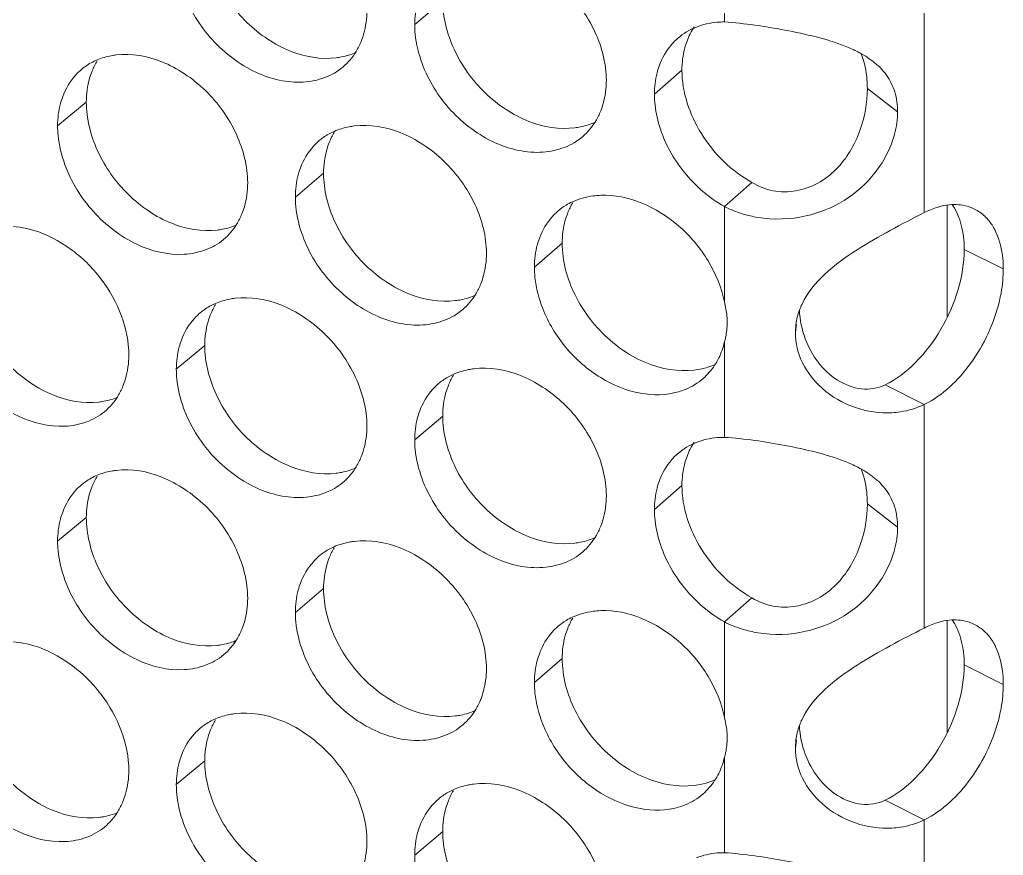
# Model space of a CAD drawing. Header units: millimetres. Extents: x 1177 to 4147, y 93 to 2194.
# Drawn here: x 2687.39 to 2706.04, y 687.48 to 703.32 of the extents above; entities that cross this region are included whole.
import ezdxf

# ---------------------------------------------------------------- set-up
doc = ezdxf.new("R2010")
doc.units = ezdxf.units.MM
doc.header["$LTSCALE"] = 0.1
doc.layers.get('0').update_dxf_attribs({"lineweight": 13})
doc.layers.add('标注', color=251, linetype='Continuous', lineweight=9)

# ---------------------------------------------------------------- blocks, each defined once
blk = doc.blocks.new('02')
for p, q in [((4627.348, 595.954), (4627.348, 598.541)), ((4632.76, 590.79), (4632.76, 596.844)), ((4627.348, 588.367), (4627.348, 590.954)), ((4627.348, 584.704), (4627.348, 587.291)), ((4632.76, 579.54), (4632.76, 585.594)), ((4627.348, 577.117), (4627.348, 579.704)), ((4627.348, 573.454), (4627.348, 576.041)), ((4632.76, 568.29), (4632.76, 574.344))]:
    blk.add_line(p, q)
for points, knots in [([(4627.348, 522.744), (4597.363, 531.299), (4553.55, 545.69), (4497.641, 568.487), (4458.71, 586.649), (4422.281, 606.068), (4388.51, 626.659), (4357.551, 648.334), (4338.416, 663.815), (4329.392, 671.722)], [0, 0, 0, 0, 0.278685, 0.411475, 0.539478, 0.662459, 0.780251, 0.892768, 1, 1, 1, 1]), ([(4626.906, 521.428), (4597.052, 529.945), (4553.424, 544.261), (4497.732, 566.923), (4458.929, 584.973), (4422.597, 604.269), (4388.892, 624.729), (4357.964, 646.263), (4338.829, 661.641), (4329.798, 669.496)], [0, 0, 0, 0, 0.278468, 0.411196, 0.539177, 0.662176, 0.780023, 0.892638, 1, 1, 1, 1]), ([(4628.518, 518.372), (4598.337, 526.935), (4554.235, 541.353), (4497.955, 564.22), (4458.766, 582.448), (4422.099, 601.945), (4388.114, 622.628), (4356.965, 644.402), (4337.717, 659.96), (4328.641, 667.907)], [0, 0, 0, 0, 0.278732, 0.411552, 0.539576, 0.662563, 0.780343, 0.892822, 1, 1, 1, 1]), ([(4328.202, 667.332), (4337.3, 659.316), (4356.601, 643.626), (4387.852, 621.677), (4421.956, 600.844), (4458.755, 581.215), (4498.091, 562.874), (4554.59, 539.876), (4598.873, 525.389), (4629.18, 516.79)], [0, 0, 0, 0, 0.107262, 0.219794, 0.337581, 0.460553, 0.588547, 0.721328, 1, 1, 1, 1])]:
    blk.add_open_spline(points, degree=3, knots=knots)
at = {"layer": '标注'}
for p, q in [((4619.714, 596.53), (4618.955, 595.883)), ((4626.196, 594.648), (4625.449, 593.998)), ((4631.219, 594.152), (4632.039, 593.524)), ((4610.058, 593.784), (4609.28, 593.142)), ((4616.486, 591.857), (4615.721, 591.212)), ((4628.091, 591.605), (4627.348, 590.954)), ((4633.383, 587.969), (4633.383, 590.988)), ((4622.951, 589.96), (4622.198, 589.311)), ((4633.843, 589.794), (4634.903, 589.264)), ((4629.284, 587.762), (4629.27, 587.539)), ((4629.301, 587.76), (4629.27, 587.539)), ((4613.267, 587.192), (4612.496, 586.548)), ((4631.7, 586.125), (4632.76, 585.594)), ((4619.714, 585.28), (4618.955, 584.633)), ((4626.196, 583.398), (4625.449, 582.748)), ((4631.219, 582.902), (4632.039, 582.274)), ((4610.058, 582.534), (4609.28, 581.892)), ((4610.058, 582.534), (4609.28, 581.892)), ((4616.486, 580.607), (4615.721, 579.962)), ((4616.486, 580.607), (4615.721, 579.962)), ((4628.091, 580.355), (4627.348, 579.704)), ((4633.383, 576.719), (4633.383, 579.738)), ((4633.383, 576.719), (4633.383, 579.738)), ((4622.951, 578.71), (4622.198, 578.061)), ((4622.951, 578.71), (4622.198, 578.061)), ((4633.843, 578.544), (4634.903, 578.014)), ((4633.843, 578.544), (4634.903, 578.014)), ((4629.284, 576.512), (4629.27, 576.289)), ((4629.284, 576.512), (4629.27, 576.289)), ((4629.301, 576.51), (4629.27, 576.289)), ((4629.301, 576.51), (4629.27, 576.289)), ((4613.267, 575.942), (4612.496, 575.298)), ((4631.7, 574.875), (4632.76, 574.344)), ((4631.7, 574.875), (4632.76, 574.344)), ((4619.714, 574.03), (4618.955, 573.383))]:
    blk.add_line(p, q, dxfattribs=at)
for centre, radius, start, end in [((4615.73, 596.142), 1.912, 328.9787, 338.0529), ((4611.976, 593.914), 1.899, 148.7058, 157.8789), ((4610.945, 593.463), 1.579, 125.316, 129.5927), ((4622.206, 594.258), 1.925, 329.2925, 338.318), ((4617.403, 591.52), 1.599, 125.3449, 130.1938), ((4618.416, 591.98), 1.912, 149.0222, 158.126), ((4623.909, 589.583), 1.647, 121.1376, 130.744), ((4623.959, 589.5), 1.744, 114.6822, 121.1409), ((4624.886, 590.081), 1.918, 149.2796, 158.5755), ((4628.745, 593.74), 3.117, 243.3667, 253.0477), ((4612.506, 591.471), 1.906, 328.8204, 337.9261), ((4618.964, 589.571), 1.919, 329.1361, 338.1835), ((4615.192, 587.318), 1.906, 148.8645, 158.0006), ((4631.209, 587.484), 1.946, 154.753, 159.9756), ((4614.169, 586.863), 1.589, 125.3301, 129.8922), ((4625.364, 587.807), 2.058, 0.0408, 5.1029), ((4625.378, 587.736), 2.02, 340.5097, 347.2785), ((4626.352, 588.323), 1.805, 285.9402, 293.0214), ((4621.65, 585.399), 1.919, 149.179, 158.2551), ((4609.291, 586.807), 1.899, 328.661, 337.8031), ((4620.645, 584.934), 1.61, 125.3606, 130.4975), ((4615.73, 584.892), 1.912, 328.9787, 338.0529), ((4610.945, 582.213), 1.579, 125.316, 129.5927), ((4610.945, 582.213), 1.579, 125.316, 129.5927), ((4611.976, 582.664), 1.899, 148.7058, 157.8789), ((4611.976, 582.664), 1.899, 148.7058, 157.8789), ((4622.206, 583.008), 1.925, 329.2925, 338.318), ((4617.403, 580.27), 1.599, 125.3449, 130.1938), ((4617.403, 580.27), 1.599, 125.3449, 130.1938), ((4618.416, 580.73), 1.912, 149.0222, 158.126), ((4618.416, 580.73), 1.912, 149.0222, 158.126), ((4623.909, 578.333), 1.647, 121.1376, 130.744), ((4623.909, 578.333), 1.647, 121.1376, 130.744), ((4623.959, 578.25), 1.744, 114.6822, 121.1409), ((4623.959, 578.25), 1.744, 114.6822, 121.1409), ((4624.886, 578.831), 1.918, 149.2796, 158.5755), ((4624.886, 578.831), 1.918, 149.2796, 158.5755), ((4628.745, 582.49), 3.117, 243.3667, 253.0477), ((4612.506, 580.221), 1.906, 328.8204, 337.9261), ((4612.506, 580.221), 1.906, 328.8204, 337.9261), ((4618.964, 578.321), 1.919, 329.1361, 338.1835), ((4618.964, 578.321), 1.919, 329.1361, 338.1835), ((4615.192, 576.068), 1.906, 148.8645, 158.0006), ((4631.209, 576.234), 1.946, 154.753, 159.9756), ((4631.209, 576.234), 1.946, 154.753, 159.9756), ((4614.169, 575.613), 1.589, 125.3301, 129.8922), ((4625.364, 576.557), 2.058, 0.0408, 5.1029), ((4625.364, 576.557), 2.058, 0.0408, 5.1029), ((4625.378, 576.486), 2.02, 340.5097, 347.2785), ((4625.378, 576.486), 2.02, 340.5097, 347.2785), ((4626.352, 577.073), 1.805, 285.9402, 293.0214), ((4626.352, 577.073), 1.805, 285.9402, 293.0214), ((4620.645, 573.684), 1.61, 125.3606, 130.4975), ((4621.65, 574.149), 1.919, 149.179, 158.2551), ((4609.291, 575.557), 1.899, 328.661, 337.8031)]:
    blk.add_arc(centre, radius, start, end, dxfattribs=at)
for points, knots in [([(4613.267, 598.442), (4613.267, 597.991), (4613.51, 597.056), (4614.205, 596.078), (4614.955, 595.475), (4615.739, 595.05), (4616.413, 594.933), (4616.827, 594.983)], [0, 0, 0, 0, 0.246991, 0.512108, 0.644352, 0.77141, 1, 1, 1, 1]), ([(4624.148, 594.372), (4624.148, 594.822), (4623.902, 595.758), (4623.198, 596.73), (4622.441, 597.328), (4621.65, 597.749), (4620.973, 597.863), (4620.556, 597.811)], [0, 0, 0, 0, 0.246187, 0.510826, 0.643167, 0.770525, 1, 1, 1, 1]), ([(4612.695, 596.745), (4612.865, 596.279), (4613.269, 595.622), (4614.007, 594.957), (4614.803, 594.466), (4615.701, 594.252), (4616.522, 594.415), (4616.867, 594.612), (4617.011, 594.734)], [0, 0, 0, 0, 0.273173, 0.411313, 0.545072, 0.786333, 0.895775, 1, 1, 1, 1]), ([(4619.094, 596.673), (4619.071, 596.613), (4618.988, 596.357), (4618.955, 596.086), (4618.955, 595.883)], [0, 0, 0, 0, 0.242012, 1, 1, 1, 1]), ([(4619.714, 596.53), (4619.714, 596.08), (4619.958, 595.144), (4620.658, 594.17), (4621.412, 593.571), (4622.201, 593.149), (4622.877, 593.036), (4623.293, 593.088)], [0, 0, 0, 0, 0.246494, 0.511184, 0.643406, 0.77061, 1, 1, 1, 1]), ([(4617.504, 595.428), (4617.53, 595.491), (4617.623, 595.761), (4617.66, 596.048), (4617.66, 596.263)], [0, 0, 0, 0, 0.241585, 1, 1, 1, 1]), ([(4627.348, 595.954), (4627.281, 595.955), (4627.022, 595.944), (4626.765, 595.886), (4626.586, 595.816)], [0, 0, 0, 0, 0.258603, 1, 1, 1, 1]), ([(4630.617, 595.299), (4630.361, 595.4), (4629.819, 595.564), (4628.729, 595.796), (4627.896, 595.917), (4627.348, 595.954)], [0, 0, 0, 0, 0.246985, 0.506558, 1, 1, 1, 1]), ([(4618.955, 595.883), (4618.955, 595.797), (4618.974, 595.438), (4619.061, 595.086), (4619.155, 594.831)], [0, 0, 0, 0, 0.240751, 1, 1, 1, 1]), ([(4626.077, 595.508), (4626.021, 595.459), (4625.806, 595.245), (4625.653, 594.973), (4625.576, 594.758)], [0, 0, 0, 0, 0.24633, 1, 1, 1, 1]), ([(4626.333, 595.436), (4626.31, 595.375), (4626.229, 595.12), (4626.196, 594.85), (4626.196, 594.648)], [0, 0, 0, 0, 0.242216, 1, 1, 1, 1]), ([(4616.827, 594.983), (4616.875, 594.989), (4617.061, 595.018), (4617.244, 595.073), (4617.373, 595.13)], [0, 0, 0, 0, 0.255784, 1, 1, 1, 1]), ([(4631.072, 595.084), (4631.037, 595.104), (4630.889, 595.184), (4630.735, 595.252), (4630.617, 595.299)], [0, 0, 0, 0, 0.243279, 1, 1, 1, 1]), ([(4610.868, 595.06), (4610.823, 595.055), (4610.647, 595.028), (4610.473, 594.978), (4610.351, 594.927)], [0, 0, 0, 0, 0.255654, 1, 1, 1, 1]), ([(4614.43, 591.595), (4614.43, 592.046), (4614.186, 592.982), (4613.489, 593.959), (4612.738, 594.563), (4611.955, 594.989), (4611.282, 595.108), (4610.868, 595.06)], [0, 0, 0, 0, 0.246935, 0.51222, 0.644595, 0.771733, 1, 1, 1, 1]), ([(4631.219, 594.152), (4631.219, 594.233), (4631.207, 594.545), (4631.143, 594.856), (4631.06, 595.072)], [0, 0, 0, 0, 0.25883, 1, 1, 1, 1]), ([(4631.571, 594.71), (4631.536, 594.746), (4631.383, 594.888), (4631.209, 595.006), (4631.072, 595.084)], [0, 0, 0, 0, 0.242896, 1, 1, 1, 1]), ([(4609.939, 594.68), (4609.881, 594.632), (4609.659, 594.42), (4609.499, 594.147), (4609.418, 593.931)], [0, 0, 0, 0, 0.245817, 1, 1, 1, 1]), ([(4610.217, 594.629), (4610.19, 594.565), (4610.096, 594.293), (4610.058, 594.002), (4610.058, 593.784)], [0, 0, 0, 0, 0.241186, 1, 1, 1, 1]), ([(4619.155, 594.831), (4619.327, 594.364), (4619.735, 593.705), (4620.482, 593.043), (4621.286, 592.556), (4622.193, 592.351), (4623.018, 592.524), (4623.364, 592.726), (4623.508, 592.851)], [0, 0, 0, 0, 0.272504, 0.410462, 0.544153, 0.785671, 0.895417, 1, 1, 1, 1]), ([(4625.576, 594.758), (4625.555, 594.699), (4625.48, 594.452), (4625.449, 594.193), (4625.449, 593.998)], [0, 0, 0, 0, 0.242457, 1, 1, 1, 1]), ([(4626.196, 594.648), (4626.196, 594.049), (4626.617, 592.813), (4627.539, 591.918), (4628.091, 591.605)], [0, 0, 0, 0, 0.485697, 1, 1, 1, 1]), ([(4623.995, 593.547), (4624.02, 593.61), (4624.111, 593.876), (4624.148, 594.159), (4624.148, 594.372)], [0, 0, 0, 0, 0.241909, 1, 1, 1, 1]), ([(4632.039, 593.524), (4632.039, 593.704), (4631.993, 594.056), (4631.837, 594.375), (4631.738, 594.512)], [0, 0, 0, 0, 0.516274, 1, 1, 1, 1]), ([(4628.091, 591.605), (4628.266, 591.498), (4628.66, 591.345), (4629.293, 591.344), (4629.891, 591.56), (4630.554, 592.072), (4631.079, 592.968), (4631.219, 593.767), (4631.219, 594.152)], [0, 0, 0, 0, 0.126239, 0.253462, 0.381711, 0.510421, 0.762592, 1, 1, 1, 1]), ([(4609.418, 593.931), (4609.395, 593.871), (4609.313, 593.615), (4609.28, 593.345), (4609.28, 593.142)], [0, 0, 0, 0, 0.241688, 1, 1, 1, 1]), ([(4625.449, 593.998), (4625.449, 593.927), (4625.462, 593.634), (4625.521, 593.344), (4625.586, 593.132)], [0, 0, 0, 0, 0.242222, 1, 1, 1, 1]), ([(4610.058, 593.784), (4610.058, 593.333), (4610.299, 592.397), (4610.993, 591.418), (4611.74, 590.814), (4612.522, 590.387), (4613.194, 590.268), (4613.607, 590.317)], [0, 0, 0, 0, 0.247242, 0.512574, 0.644829, 0.771813, 1, 1, 1, 1]), ([(4631.892, 592.712), (4631.916, 592.78), (4631.998, 593.043), (4632.039, 593.32), (4632.039, 593.524)], [0, 0, 0, 0, 0.259472, 1, 1, 1, 1]), ([(4609.28, 593.142), (4609.28, 593.056), (4609.299, 592.698), (4609.385, 592.345), (4609.478, 592.089)], [0, 0, 0, 0, 0.240605, 1, 1, 1, 1]), ([(4617.318, 593.137), (4617.27, 593.131), (4617.084, 593.102), (4616.902, 593.047), (4616.773, 592.991)], [0, 0, 0, 0, 0.25587, 1, 1, 1, 1]), ([(4620.899, 589.689), (4620.899, 590.139), (4620.654, 591.075), (4619.952, 592.049), (4619.198, 592.649), (4618.409, 593.071), (4617.733, 593.187), (4617.318, 593.137)], [0, 0, 0, 0, 0.246434, 0.511288, 0.64364, 0.770925, 1, 1, 1, 1]), ([(4623.293, 593.088), (4623.343, 593.094), (4623.54, 593.126), (4623.732, 593.186), (4623.866, 593.248)], [0, 0, 0, 0, 0.255988, 1, 1, 1, 1]), ([(4625.586, 593.132), (4625.724, 592.681), (4626.195, 591.826), (4626.932, 591.189), (4627.348, 590.954)], [0, 0, 0, 0, 0.49694, 1, 1, 1, 1]), ([(4616.37, 592.741), (4616.314, 592.693), (4616.097, 592.483), (4615.939, 592.215), (4615.859, 592.002)], [0, 0, 0, 0, 0.246074, 1, 1, 1, 1]), ([(4616.642, 592.692), (4616.616, 592.628), (4616.524, 592.359), (4616.486, 592.072), (4616.486, 591.857)], [0, 0, 0, 0, 0.241514, 1, 1, 1, 1]), ([(4631.423, 591.867), (4631.474, 591.931), (4631.663, 592.193), (4631.812, 592.485), (4631.892, 592.712)], [0, 0, 0, 0, 0.253493, 1, 1, 1, 1]), ([(4609.478, 592.089), (4609.648, 591.624), (4610.049, 590.967), (4610.784, 590.3), (4611.575, 589.807), (4612.469, 589.589), (4613.288, 589.747), (4613.632, 589.941), (4613.776, 590.062)], [0, 0, 0, 0, 0.27351, 0.411743, 0.545537, 0.786668, 0.895956, 1, 1, 1, 1]), ([(4615.859, 592.002), (4615.837, 591.941), (4615.754, 591.686), (4615.721, 591.415), (4615.721, 591.212)], [0, 0, 0, 0, 0.241904, 1, 1, 1, 1]), ([(4616.486, 591.857), (4616.486, 591.407), (4616.729, 590.471), (4617.427, 589.495), (4618.179, 588.894), (4618.966, 588.471), (4619.641, 588.356), (4620.055, 588.407)], [0, 0, 0, 0, 0.246741, 0.511644, 0.643878, 0.771009, 1, 1, 1, 1]), ([(4629.554, 590.7), (4629.917, 590.782), (4630.624, 591.066), (4631.193, 591.574), (4631.423, 591.867)], [0, 0, 0, 0, 0.500039, 1, 1, 1, 1]), ([(4614.272, 590.755), (4614.298, 590.819), (4614.392, 591.089), (4614.43, 591.378), (4614.43, 591.595)], [0, 0, 0, 0, 0.241422, 1, 1, 1, 1]), ([(4615.721, 591.212), (4615.721, 591.126), (4615.74, 590.767), (4615.827, 590.414), (4615.92, 590.159)], [0, 0, 0, 0, 0.240702, 1, 1, 1, 1]), ([(4623.995, 591.261), (4623.927, 591.258), (4623.666, 591.236), (4623.407, 591.165), (4623.231, 591.084)], [0, 0, 0, 0, 0.258302, 1, 1, 1, 1]), ([(4627.348, 588.367), (4627.27, 588.759), (4626.947, 589.531), (4625.94, 590.739), (4624.749, 591.291), (4623.995, 591.261)], [0, 0, 0, 0, 0.254485, 0.51933, 1, 1, 1, 1]), ([(4633.22, 590.964), (4633.182, 590.955), (4633.024, 590.911), (4632.871, 590.847), (4632.76, 590.79)], [0, 0, 0, 0, 0.240401, 1, 1, 1, 1]), ([(4634.124, 590.886), (4634.078, 590.909), (4633.883, 590.991), (4633.666, 591.016), (4633.507, 591.007)], [0, 0, 0, 0, 0.244197, 1, 1, 1, 1]), ([(4633.843, 589.794), (4633.843, 589.911), (4633.82, 590.333), (4633.692, 590.759), (4633.519, 591.011)], [0, 0, 0, 0, 0.277223, 1, 1, 1, 1]), ([(4634.483, 590.606), (4634.457, 590.635), (4634.352, 590.745), (4634.225, 590.835), (4634.124, 590.886)], [0, 0, 0, 0, 0.255757, 1, 1, 1, 1]), ([(4622.834, 590.83), (4622.779, 590.783), (4622.571, 590.578), (4622.419, 590.319), (4622.341, 590.114)], [0, 0, 0, 0, 0.246444, 1, 1, 1, 1]), ([(4623.101, 590.781), (4623.076, 590.718), (4622.987, 590.453), (4622.951, 590.172), (4622.951, 589.96)], [0, 0, 0, 0, 0.241851, 1, 1, 1, 1]), ([(4627.836, 590.758), (4627.973, 590.717), (4628.535, 590.585), (4629.131, 590.605), (4629.554, 590.7)], [0, 0, 0, 0, 0.247904, 1, 1, 1, 1]), ([(4632.76, 590.79), (4632.143, 590.476), (4631.2, 589.989), (4630.058, 589.179), (4629.594, 588.621), (4629.449, 588.314)], [0, 0, 0, 0, 0.495433, 0.757141, 1, 1, 1, 1]), ([(4634.703, 590.265), (4634.688, 590.296), (4634.627, 590.417), (4634.549, 590.53), (4634.483, 590.606)], [0, 0, 0, 0, 0.259078, 1, 1, 1, 1]), ([(4608.638, 590.31), (4608.387, 590.386), (4607.882, 590.465), (4607.376, 590.372), (4607.153, 590.281)], [0, 0, 0, 0, 0.521913, 1, 1, 1, 1]), ([(4613.607, 590.317), (4613.653, 590.323), (4613.835, 590.351), (4614.014, 590.403), (4614.139, 590.458)], [0, 0, 0, 0, 0.255679, 1, 1, 1, 1]), ([(4611.209, 586.935), (4611.209, 587.292), (4611.053, 588.036), (4610.498, 589.037), (4609.671, 589.842), (4608.989, 590.204), (4608.638, 590.31)], [0, 0, 0, 0, 0.238714, 0.495406, 0.754851, 1, 1, 1, 1]), ([(4615.92, 590.159), (4616.091, 589.693), (4616.498, 589.035), (4617.24, 588.371), (4618.04, 587.882), (4618.943, 587.673), (4619.766, 587.841), (4620.111, 588.04), (4620.255, 588.164)], [0, 0, 0, 0, 0.272838, 0.410886, 0.544611, 0.786, 0.895595, 1, 1, 1, 1]), ([(4622.341, 590.114), (4622.317, 590.052), (4622.232, 589.793), (4622.198, 589.518), (4622.198, 589.311)], [0, 0, 0, 0, 0.242016, 1, 1, 1, 1]), ([(4634.903, 589.264), (4634.903, 589.356), (4634.888, 589.697), (4634.81, 590.039), (4634.703, 590.265)], [0, 0, 0, 0, 0.270179, 1, 1, 1, 1]), ([(4622.951, 589.96), (4622.951, 589.479), (4623.228, 588.477), (4624.17, 587.279), (4625.446, 586.521), (4626.431, 586.468), (4626.848, 586.588)], [0, 0, 0, 0, 0.249772, 0.517807, 0.774905, 1, 1, 1, 1]), ([(4631.7, 586.125), (4632.004, 586.273), (4632.586, 586.722), (4633.258, 587.619), (4633.716, 588.671), (4633.843, 589.429), (4633.843, 589.794)], [0, 0, 0, 0, 0.229092, 0.487552, 0.752826, 1, 1, 1, 1]), ([(4620.745, 588.858), (4620.77, 588.922), (4620.862, 589.189), (4620.899, 589.475), (4620.899, 589.689)], [0, 0, 0, 0, 0.241748, 1, 1, 1, 1]), ([(4622.198, 589.311), (4622.198, 589.219), (4622.219, 588.837), (4622.318, 588.461), (4622.424, 588.19)], [0, 0, 0, 0, 0.240389, 1, 1, 1, 1]), ([(4634.797, 588.398), (4634.814, 588.471), (4634.874, 588.756), (4634.903, 589.048), (4634.903, 589.264)], [0, 0, 0, 0, 0.259711, 1, 1, 1, 1]), ([(4606.857, 589.134), (4606.857, 588.683), (4607.098, 587.747), (4607.789, 586.766), (4608.535, 586.16), (4609.314, 585.731), (4609.984, 585.611), (4610.396, 585.659)], [0, 0, 0, 0, 0.247494, 0.513042, 0.645309, 0.772218, 1, 1, 1, 1]), ([(4614.089, 588.47), (4614.042, 588.464), (4613.861, 588.436), (4613.683, 588.384), (4613.557, 588.33)], [0, 0, 0, 0, 0.255763, 1, 1, 1, 1]), ([(4617.66, 585.013), (4617.66, 585.464), (4617.416, 586.4), (4616.716, 587.375), (4615.963, 587.977), (4615.177, 588.401), (4614.503, 588.519), (4614.089, 588.47)], [0, 0, 0, 0, 0.246684, 0.511753, 0.644116, 0.771328, 1, 1, 1, 1]), ([(4620.055, 588.407), (4620.105, 588.413), (4620.296, 588.443), (4620.484, 588.501), (4620.615, 588.56)], [0, 0, 0, 0, 0.255887, 1, 1, 1, 1]), ([(4632.76, 585.594), (4633.263, 585.84), (4634.147, 586.699), (4634.654, 587.794), (4634.797, 588.398)], [0, 0, 0, 0, 0.474199, 1, 1, 1, 1]), ([(4613.15, 588.082), (4613.093, 588.034), (4612.873, 587.823), (4612.714, 587.552), (4612.634, 587.338)], [0, 0, 0, 0, 0.245947, 1, 1, 1, 1]), ([(4613.425, 588.032), (4613.399, 587.968), (4613.305, 587.697), (4613.267, 587.408), (4613.267, 587.192)], [0, 0, 0, 0, 0.241351, 1, 1, 1, 1]), ([(4622.424, 588.19), (4622.574, 587.808), (4623.01, 587.088), (4623.936, 586.281), (4625.012, 585.832), (4625.772, 585.842), (4626.103, 585.937)], [0, 0, 0, 0, 0.264547, 0.530604, 0.77855, 1, 1, 1, 1]), ([(4627.348, 587.291), (4627.36, 587.332), (4627.404, 587.501), (4627.421, 587.677), (4627.421, 587.809)], [0, 0, 0, 0, 0.244815, 1, 1, 1, 1]), ([(4606.271, 587.44), (4606.44, 586.975), (4606.839, 586.319), (4607.569, 585.651), (4608.356, 585.156), (4609.246, 584.934), (4610.062, 585.087), (4610.406, 585.279), (4610.551, 585.398)], [0, 0, 0, 0, 0.27385, 0.412176, 0.546005, 0.787007, 0.896139, 1, 1, 1, 1]), ([(4629.27, 587.539), (4629.27, 587.258), (4629.414, 586.683), (4629.778, 586.225), (4629.993, 586.033)], [0, 0, 0, 0, 0.492878, 1, 1, 1, 1]), ([(4612.634, 587.338), (4612.611, 587.277), (4612.529, 587.022), (4612.496, 586.751), (4612.496, 586.548)], [0, 0, 0, 0, 0.241796, 1, 1, 1, 1]), ([(4613.267, 587.192), (4613.267, 586.741), (4613.51, 585.806), (4614.205, 584.828), (4614.955, 584.225), (4615.739, 583.8), (4616.413, 583.683), (4616.827, 583.733)], [0, 0, 0, 0, 0.246991, 0.512108, 0.644352, 0.77141, 1, 1, 1, 1]), ([(4629.536, 587.375), (4629.62, 587.148), (4629.853, 586.717), (4630.379, 586.22), (4631.037, 585.961), (4631.505, 586.03), (4631.7, 586.125)], [0, 0, 0, 0, 0.26133, 0.51967, 0.766766, 1, 1, 1, 1]), ([(4611.049, 586.09), (4611.075, 586.154), (4611.17, 586.426), (4611.209, 586.717), (4611.209, 586.935)], [0, 0, 0, 0, 0.241257, 1, 1, 1, 1]), ([(4624.148, 583.122), (4624.148, 583.572), (4623.902, 584.508), (4623.198, 585.48), (4622.441, 586.078), (4621.65, 586.499), (4620.973, 586.613), (4620.556, 586.561)], [0, 0, 0, 0, 0.246187, 0.510826, 0.643167, 0.770525, 1, 1, 1, 1]), ([(4612.496, 586.548), (4612.496, 586.462), (4612.515, 586.104), (4612.601, 585.751), (4612.695, 585.495)], [0, 0, 0, 0, 0.240653, 1, 1, 1, 1]), ([(4620.556, 586.561), (4620.507, 586.555), (4620.316, 586.525), (4620.129, 586.468), (4619.998, 586.409)], [0, 0, 0, 0, 0.255975, 1, 1, 1, 1]), ([(4619.599, 586.158), (4619.543, 586.11), (4619.329, 585.901), (4619.173, 585.634), (4619.094, 585.423)], [0, 0, 0, 0, 0.246198, 1, 1, 1, 1]), ([(4619.868, 586.11), (4619.843, 586.046), (4619.751, 585.779), (4619.714, 585.494), (4619.714, 585.28)], [0, 0, 0, 0, 0.241677, 1, 1, 1, 1]), ([(4626.103, 585.937), (4626.165, 585.955), (4626.405, 586.037), (4626.627, 586.173), (4626.769, 586.297)], [0, 0, 0, 0, 0.255293, 1, 1, 1, 1]), ([(4629.993, 586.033), (4630.252, 585.801), (4630.86, 585.452), (4631.552, 585.352), (4631.885, 585.37)], [0, 0, 0, 0, 0.510314, 1, 1, 1, 1]), ([(4610.396, 585.659), (4610.441, 585.664), (4610.618, 585.691), (4610.792, 585.741), (4610.915, 585.793)], [0, 0, 0, 0, 0.255573, 1, 1, 1, 1]), ([(4631.885, 585.37), (4631.962, 585.375), (4632.263, 585.406), (4632.559, 585.495), (4632.76, 585.594)], [0, 0, 0, 0, 0.256926, 1, 1, 1, 1]), ([(4612.695, 585.495), (4612.865, 585.029), (4613.269, 584.372), (4614.007, 583.707), (4614.803, 583.216), (4615.701, 583.002), (4616.522, 583.165), (4616.867, 583.362), (4617.011, 583.484)], [0, 0, 0, 0, 0.273173, 0.411313, 0.545072, 0.786333, 0.895775, 1, 1, 1, 1]), ([(4619.094, 585.423), (4619.071, 585.363), (4618.988, 585.107), (4618.955, 584.836), (4618.955, 584.633)], [0, 0, 0, 0, 0.242012, 1, 1, 1, 1]), ([(4619.714, 585.28), (4619.714, 584.83), (4619.958, 583.894), (4620.658, 582.92), (4621.412, 582.321), (4622.201, 581.899), (4622.877, 581.786), (4623.293, 581.838)], [0, 0, 0, 0, 0.246494, 0.511184, 0.643406, 0.77061, 1, 1, 1, 1]), ([(4617.504, 584.178), (4617.53, 584.241), (4617.623, 584.511), (4617.66, 584.798), (4617.66, 585.013)], [0, 0, 0, 0, 0.241585, 1, 1, 1, 1]), ([(4618.955, 584.633), (4618.955, 584.547), (4618.974, 584.188), (4619.061, 583.836), (4619.155, 583.581)], [0, 0, 0, 0, 0.240751, 1, 1, 1, 1]), ([(4627.348, 584.704), (4627.281, 584.705), (4627.022, 584.694), (4626.765, 584.636), (4626.586, 584.566)], [0, 0, 0, 0, 0.258603, 1, 1, 1, 1]), ([(4630.617, 584.049), (4630.361, 584.15), (4629.819, 584.314), (4628.729, 584.546), (4627.896, 584.667), (4627.348, 584.704)], [0, 0, 0, 0, 0.246985, 0.506558, 1, 1, 1, 1]), ([(4626.077, 584.258), (4626.021, 584.209), (4625.806, 583.995), (4625.653, 583.723), (4625.576, 583.508)], [0, 0, 0, 0, 0.24633, 1, 1, 1, 1]), ([(4626.333, 584.186), (4626.31, 584.125), (4626.229, 583.87), (4626.196, 583.6), (4626.196, 583.398)], [0, 0, 0, 0, 0.242216, 1, 1, 1, 1]), ([(4631.072, 583.834), (4631.037, 583.854), (4630.889, 583.934), (4630.735, 584.002), (4630.617, 584.049)], [0, 0, 0, 0, 0.243279, 1, 1, 1, 1]), ([(4610.868, 583.81), (4610.823, 583.805), (4610.647, 583.778), (4610.473, 583.728), (4610.351, 583.677)], [0, 0, 0, 0, 0.255654, 1, 1, 1, 1]), ([(4610.868, 583.81), (4610.823, 583.805), (4610.647, 583.778), (4610.473, 583.728), (4610.351, 583.677)], [0, 0, 0, 0, 0.255654, 1, 1, 1, 1]), ([(4614.43, 580.345), (4614.43, 580.796), (4614.186, 581.732), (4613.489, 582.709), (4612.738, 583.313), (4611.955, 583.739), (4611.282, 583.858), (4610.868, 583.81)], [0, 0, 0, 0, 0.246935, 0.51222, 0.644595, 0.771733, 1, 1, 1, 1]), ([(4614.43, 580.345), (4614.43, 580.796), (4614.186, 581.732), (4613.489, 582.709), (4612.738, 583.313), (4611.955, 583.739), (4611.282, 583.858), (4610.868, 583.81)], [0, 0, 0, 0, 0.246935, 0.51222, 0.644595, 0.771733, 1, 1, 1, 1]), ([(4616.827, 583.733), (4616.875, 583.739), (4617.061, 583.768), (4617.244, 583.823), (4617.373, 583.88)], [0, 0, 0, 0, 0.255784, 1, 1, 1, 1]), ([(4631.219, 582.902), (4631.219, 582.983), (4631.207, 583.295), (4631.143, 583.606), (4631.06, 583.822)], [0, 0, 0, 0, 0.25883, 1, 1, 1, 1]), ([(4631.571, 583.46), (4631.536, 583.496), (4631.383, 583.638), (4631.209, 583.756), (4631.072, 583.834)], [0, 0, 0, 0, 0.242896, 1, 1, 1, 1]), ([(4609.939, 583.43), (4609.881, 583.382), (4609.659, 583.17), (4609.499, 582.897), (4609.418, 582.681)], [0, 0, 0, 0, 0.245817, 1, 1, 1, 1]), ([(4609.939, 583.43), (4609.881, 583.382), (4609.659, 583.17), (4609.499, 582.897), (4609.418, 582.681)], [0, 0, 0, 0, 0.245817, 1, 1, 1, 1]), ([(4619.155, 583.581), (4619.327, 583.114), (4619.735, 582.455), (4620.482, 581.793), (4621.286, 581.306), (4622.193, 581.101), (4623.018, 581.274), (4623.364, 581.476), (4623.508, 581.601)], [0, 0, 0, 0, 0.272504, 0.410462, 0.544153, 0.785671, 0.895417, 1, 1, 1, 1]), ([(4625.576, 583.508), (4625.555, 583.449), (4625.48, 583.202), (4625.449, 582.943), (4625.449, 582.748)], [0, 0, 0, 0, 0.242457, 1, 1, 1, 1]), ([(4626.196, 583.398), (4626.196, 582.799), (4626.617, 581.563), (4627.539, 580.668), (4628.091, 580.355)], [0, 0, 0, 0, 0.485697, 1, 1, 1, 1]), ([(4610.217, 583.379), (4610.19, 583.315), (4610.096, 583.043), (4610.058, 582.752), (4610.058, 582.534)], [0, 0, 0, 0, 0.241186, 1, 1, 1, 1]), ([(4610.217, 583.379), (4610.19, 583.315), (4610.096, 583.043), (4610.058, 582.752), (4610.058, 582.534)], [0, 0, 0, 0, 0.241186, 1, 1, 1, 1]), ([(4632.039, 582.274), (4632.039, 582.454), (4631.993, 582.806), (4631.837, 583.125), (4631.738, 583.262)], [0, 0, 0, 0, 0.516274, 1, 1, 1, 1]), ([(4623.995, 582.297), (4624.02, 582.36), (4624.111, 582.626), (4624.148, 582.909), (4624.148, 583.122)], [0, 0, 0, 0, 0.241909, 1, 1, 1, 1]), ([(4628.091, 580.355), (4628.266, 580.248), (4628.66, 580.095), (4629.293, 580.094), (4629.891, 580.31), (4630.554, 580.822), (4631.079, 581.718), (4631.219, 582.517), (4631.219, 582.902)], [0, 0, 0, 0, 0.126239, 0.253462, 0.381711, 0.510421, 0.762592, 1, 1, 1, 1]), ([(4609.418, 582.681), (4609.395, 582.621), (4609.313, 582.365), (4609.28, 582.095), (4609.28, 581.892)], [0, 0, 0, 0, 0.241688, 1, 1, 1, 1]), ([(4609.418, 582.681), (4609.395, 582.621), (4609.313, 582.365), (4609.28, 582.095), (4609.28, 581.892)], [0, 0, 0, 0, 0.241688, 1, 1, 1, 1]), ([(4625.449, 582.748), (4625.449, 582.677), (4625.462, 582.384), (4625.521, 582.094), (4625.586, 581.882)], [0, 0, 0, 0, 0.242222, 1, 1, 1, 1]), ([(4610.058, 582.534), (4610.058, 582.083), (4610.299, 581.147), (4610.993, 580.168), (4611.74, 579.564), (4612.522, 579.137), (4613.194, 579.018), (4613.607, 579.067)], [0, 0, 0, 0, 0.247242, 0.512574, 0.644829, 0.771813, 1, 1, 1, 1]), ([(4610.058, 582.534), (4610.058, 582.083), (4610.299, 581.147), (4610.993, 580.168), (4611.74, 579.564), (4612.522, 579.137), (4613.194, 579.018), (4613.607, 579.067)], [0, 0, 0, 0, 0.247242, 0.512574, 0.644829, 0.771813, 1, 1, 1, 1]), ([(4631.892, 581.462), (4631.916, 581.53), (4631.998, 581.793), (4632.039, 582.07), (4632.039, 582.274)], [0, 0, 0, 0, 0.259472, 1, 1, 1, 1]), ([(4609.28, 581.892), (4609.28, 581.806), (4609.299, 581.448), (4609.385, 581.095), (4609.478, 580.839)], [0, 0, 0, 0, 0.240605, 1, 1, 1, 1]), ([(4609.28, 581.892), (4609.28, 581.806), (4609.299, 581.448), (4609.385, 581.095), (4609.478, 580.839)], [0, 0, 0, 0, 0.240605, 1, 1, 1, 1]), ([(4617.318, 581.887), (4617.27, 581.881), (4617.084, 581.852), (4616.902, 581.797), (4616.773, 581.741)], [0, 0, 0, 0, 0.25587, 1, 1, 1, 1]), ([(4617.318, 581.887), (4617.27, 581.881), (4617.084, 581.852), (4616.902, 581.797), (4616.773, 581.741)], [0, 0, 0, 0, 0.25587, 1, 1, 1, 1]), ([(4620.899, 578.439), (4620.899, 578.889), (4620.654, 579.825), (4619.952, 580.799), (4619.198, 581.399), (4618.409, 581.821), (4617.733, 581.937), (4617.318, 581.887)], [0, 0, 0, 0, 0.246434, 0.511288, 0.64364, 0.770925, 1, 1, 1, 1]), ([(4620.899, 578.439), (4620.899, 578.889), (4620.654, 579.825), (4619.952, 580.799), (4619.198, 581.399), (4618.409, 581.821), (4617.733, 581.937), (4617.318, 581.887)], [0, 0, 0, 0, 0.246434, 0.511288, 0.64364, 0.770925, 1, 1, 1, 1]), ([(4623.293, 581.838), (4623.343, 581.844), (4623.54, 581.876), (4623.732, 581.936), (4623.866, 581.998)], [0, 0, 0, 0, 0.255988, 1, 1, 1, 1]), ([(4625.586, 581.882), (4625.724, 581.431), (4626.195, 580.576), (4626.932, 579.939), (4627.348, 579.704)], [0, 0, 0, 0, 0.49694, 1, 1, 1, 1]), ([(4616.37, 581.491), (4616.314, 581.443), (4616.097, 581.233), (4615.939, 580.965), (4615.859, 580.752)], [0, 0, 0, 0, 0.246074, 1, 1, 1, 1]), ([(4616.37, 581.491), (4616.314, 581.443), (4616.097, 581.233), (4615.939, 580.965), (4615.859, 580.752)], [0, 0, 0, 0, 0.246074, 1, 1, 1, 1]), ([(4616.642, 581.442), (4616.616, 581.378), (4616.524, 581.109), (4616.486, 580.822), (4616.486, 580.607)], [0, 0, 0, 0, 0.241514, 1, 1, 1, 1]), ([(4616.642, 581.442), (4616.616, 581.378), (4616.524, 581.109), (4616.486, 580.822), (4616.486, 580.607)], [0, 0, 0, 0, 0.241514, 1, 1, 1, 1]), ([(4631.423, 580.617), (4631.474, 580.681), (4631.663, 580.943), (4631.812, 581.235), (4631.892, 581.462)], [0, 0, 0, 0, 0.253493, 1, 1, 1, 1]), ([(4609.478, 580.839), (4609.648, 580.374), (4610.049, 579.717), (4610.784, 579.05), (4611.575, 578.557), (4612.469, 578.339), (4613.288, 578.497), (4613.632, 578.691), (4613.776, 578.812)], [0, 0, 0, 0, 0.27351, 0.411743, 0.545537, 0.786668, 0.895956, 1, 1, 1, 1]), ([(4609.478, 580.839), (4609.648, 580.374), (4610.049, 579.717), (4610.784, 579.05), (4611.575, 578.557), (4612.469, 578.339), (4613.288, 578.497), (4613.632, 578.691), (4613.776, 578.812)], [0, 0, 0, 0, 0.27351, 0.411743, 0.545537, 0.786668, 0.895956, 1, 1, 1, 1]), ([(4615.859, 580.752), (4615.837, 580.691), (4615.754, 580.436), (4615.721, 580.165), (4615.721, 579.962)], [0, 0, 0, 0, 0.241904, 1, 1, 1, 1]), ([(4615.859, 580.752), (4615.837, 580.691), (4615.754, 580.436), (4615.721, 580.165), (4615.721, 579.962)], [0, 0, 0, 0, 0.241904, 1, 1, 1, 1]), ([(4616.486, 580.607), (4616.486, 580.157), (4616.729, 579.221), (4617.427, 578.245), (4618.179, 577.644), (4618.966, 577.221), (4619.641, 577.106), (4620.055, 577.157)], [0, 0, 0, 0, 0.246741, 0.511644, 0.643878, 0.771009, 1, 1, 1, 1]), ([(4616.486, 580.607), (4616.486, 580.157), (4616.729, 579.221), (4617.427, 578.245), (4618.179, 577.644), (4618.966, 577.221), (4619.641, 577.106), (4620.055, 577.157)], [0, 0, 0, 0, 0.246741, 0.511644, 0.643878, 0.771009, 1, 1, 1, 1]), ([(4629.554, 579.45), (4629.917, 579.532), (4630.624, 579.816), (4631.193, 580.324), (4631.423, 580.617)], [0, 0, 0, 0, 0.500039, 1, 1, 1, 1]), ([(4614.272, 579.505), (4614.298, 579.569), (4614.392, 579.839), (4614.43, 580.128), (4614.43, 580.345)], [0, 0, 0, 0, 0.241422, 1, 1, 1, 1]), ([(4614.272, 579.505), (4614.298, 579.569), (4614.392, 579.839), (4614.43, 580.128), (4614.43, 580.345)], [0, 0, 0, 0, 0.241422, 1, 1, 1, 1]), ([(4615.721, 579.962), (4615.721, 579.876), (4615.74, 579.517), (4615.827, 579.164), (4615.92, 578.909)], [0, 0, 0, 0, 0.240702, 1, 1, 1, 1]), ([(4615.721, 579.962), (4615.721, 579.876), (4615.74, 579.517), (4615.827, 579.164), (4615.92, 578.909)], [0, 0, 0, 0, 0.240702, 1, 1, 1, 1]), ([(4623.995, 580.011), (4623.927, 580.008), (4623.666, 579.986), (4623.407, 579.915), (4623.231, 579.834)], [0, 0, 0, 0, 0.258302, 1, 1, 1, 1]), ([(4623.995, 580.011), (4623.927, 580.008), (4623.666, 579.986), (4623.407, 579.915), (4623.231, 579.834)], [0, 0, 0, 0, 0.258302, 1, 1, 1, 1]), ([(4627.348, 577.117), (4627.27, 577.509), (4626.947, 578.281), (4625.94, 579.489), (4624.749, 580.041), (4623.995, 580.011)], [0, 0, 0, 0, 0.254485, 0.51933, 1, 1, 1, 1]), ([(4627.348, 577.117), (4627.27, 577.509), (4626.947, 578.281), (4625.94, 579.489), (4624.749, 580.041), (4623.995, 580.011)], [0, 0, 0, 0, 0.254485, 0.51933, 1, 1, 1, 1]), ([(4633.22, 579.714), (4633.182, 579.705), (4633.024, 579.661), (4632.871, 579.597), (4632.76, 579.54)], [0, 0, 0, 0, 0.240401, 1, 1, 1, 1]), ([(4633.22, 579.714), (4633.182, 579.705), (4633.024, 579.661), (4632.871, 579.597), (4632.76, 579.54)], [0, 0, 0, 0, 0.240401, 1, 1, 1, 1]), ([(4634.124, 579.636), (4634.078, 579.659), (4633.883, 579.741), (4633.666, 579.766), (4633.507, 579.757)], [0, 0, 0, 0, 0.244197, 1, 1, 1, 1]), ([(4634.124, 579.636), (4634.078, 579.659), (4633.883, 579.741), (4633.666, 579.766), (4633.507, 579.757)], [0, 0, 0, 0, 0.244197, 1, 1, 1, 1]), ([(4633.843, 578.544), (4633.843, 578.661), (4633.82, 579.083), (4633.692, 579.509), (4633.519, 579.761)], [0, 0, 0, 0, 0.277223, 1, 1, 1, 1]), ([(4633.843, 578.544), (4633.843, 578.661), (4633.82, 579.083), (4633.692, 579.509), (4633.519, 579.761)], [0, 0, 0, 0, 0.277223, 1, 1, 1, 1]), ([(4622.834, 579.58), (4622.779, 579.533), (4622.571, 579.328), (4622.419, 579.069), (4622.341, 578.864)], [0, 0, 0, 0, 0.246444, 1, 1, 1, 1]), ([(4622.834, 579.58), (4622.779, 579.533), (4622.571, 579.328), (4622.419, 579.069), (4622.341, 578.864)], [0, 0, 0, 0, 0.246444, 1, 1, 1, 1]), ([(4623.101, 579.531), (4623.076, 579.468), (4622.987, 579.203), (4622.951, 578.922), (4622.951, 578.71)], [0, 0, 0, 0, 0.241851, 1, 1, 1, 1]), ([(4623.101, 579.531), (4623.076, 579.468), (4622.987, 579.203), (4622.951, 578.922), (4622.951, 578.71)], [0, 0, 0, 0, 0.241851, 1, 1, 1, 1]), ([(4627.836, 579.508), (4627.973, 579.467), (4628.535, 579.335), (4629.131, 579.355), (4629.554, 579.45)], [0, 0, 0, 0, 0.247904, 1, 1, 1, 1]), ([(4632.76, 579.54), (4632.143, 579.226), (4631.2, 578.739), (4630.058, 577.929), (4629.594, 577.371), (4629.449, 577.064)], [0, 0, 0, 0, 0.495433, 0.757141, 1, 1, 1, 1]), ([(4632.76, 579.54), (4632.143, 579.226), (4631.2, 578.739), (4630.058, 577.929), (4629.594, 577.371), (4629.449, 577.064)], [0, 0, 0, 0, 0.495433, 0.757141, 1, 1, 1, 1]), ([(4634.483, 579.356), (4634.457, 579.385), (4634.352, 579.495), (4634.225, 579.585), (4634.124, 579.636)], [0, 0, 0, 0, 0.255757, 1, 1, 1, 1]), ([(4634.483, 579.356), (4634.457, 579.385), (4634.352, 579.495), (4634.225, 579.585), (4634.124, 579.636)], [0, 0, 0, 0, 0.255757, 1, 1, 1, 1]), ([(4608.638, 579.06), (4608.387, 579.136), (4607.882, 579.215), (4607.376, 579.122), (4607.153, 579.031)], [0, 0, 0, 0, 0.521913, 1, 1, 1, 1]), ([(4613.607, 579.067), (4613.653, 579.073), (4613.835, 579.101), (4614.014, 579.153), (4614.139, 579.208)], [0, 0, 0, 0, 0.255679, 1, 1, 1, 1]), ([(4613.607, 579.067), (4613.653, 579.073), (4613.835, 579.101), (4614.014, 579.153), (4614.139, 579.208)], [0, 0, 0, 0, 0.255679, 1, 1, 1, 1]), ([(4634.703, 579.015), (4634.688, 579.046), (4634.627, 579.167), (4634.549, 579.28), (4634.483, 579.356)], [0, 0, 0, 0, 0.259078, 1, 1, 1, 1]), ([(4634.703, 579.015), (4634.688, 579.046), (4634.627, 579.167), (4634.549, 579.28), (4634.483, 579.356)], [0, 0, 0, 0, 0.259078, 1, 1, 1, 1]), ([(4611.209, 575.685), (4611.209, 576.042), (4611.053, 576.786), (4610.498, 577.787), (4609.671, 578.592), (4608.989, 578.954), (4608.638, 579.06)], [0, 0, 0, 0, 0.238714, 0.495406, 0.754851, 1, 1, 1, 1]), ([(4615.92, 578.909), (4616.091, 578.443), (4616.498, 577.785), (4617.24, 577.121), (4618.04, 576.632), (4618.943, 576.423), (4619.766, 576.591), (4620.111, 576.79), (4620.255, 576.914)], [0, 0, 0, 0, 0.272838, 0.410886, 0.544611, 0.786, 0.895595, 1, 1, 1, 1]), ([(4615.92, 578.909), (4616.091, 578.443), (4616.498, 577.785), (4617.24, 577.121), (4618.04, 576.632), (4618.943, 576.423), (4619.766, 576.591), (4620.111, 576.79), (4620.255, 576.914)], [0, 0, 0, 0, 0.272838, 0.410886, 0.544611, 0.786, 0.895595, 1, 1, 1, 1]), ([(4634.903, 578.014), (4634.903, 578.106), (4634.888, 578.447), (4634.81, 578.789), (4634.703, 579.015)], [0, 0, 0, 0, 0.270179, 1, 1, 1, 1]), ([(4634.903, 578.014), (4634.903, 578.106), (4634.888, 578.447), (4634.81, 578.789), (4634.703, 579.015)], [0, 0, 0, 0, 0.270179, 1, 1, 1, 1]), ([(4622.341, 578.864), (4622.317, 578.802), (4622.232, 578.543), (4622.198, 578.268), (4622.198, 578.061)], [0, 0, 0, 0, 0.242016, 1, 1, 1, 1]), ([(4622.341, 578.864), (4622.317, 578.802), (4622.232, 578.543), (4622.198, 578.268), (4622.198, 578.061)], [0, 0, 0, 0, 0.242016, 1, 1, 1, 1]), ([(4622.951, 578.71), (4622.951, 578.229), (4623.228, 577.227), (4624.17, 576.029), (4625.446, 575.271), (4626.431, 575.218), (4626.848, 575.338)], [0, 0, 0, 0, 0.249772, 0.517807, 0.774905, 1, 1, 1, 1]), ([(4622.951, 578.71), (4622.951, 578.229), (4623.228, 577.227), (4624.17, 576.029), (4625.446, 575.271), (4626.431, 575.218), (4626.848, 575.338)], [0, 0, 0, 0, 0.249772, 0.517807, 0.774905, 1, 1, 1, 1]), ([(4620.745, 577.608), (4620.77, 577.672), (4620.862, 577.939), (4620.899, 578.225), (4620.899, 578.439)], [0, 0, 0, 0, 0.241748, 1, 1, 1, 1]), ([(4620.745, 577.608), (4620.77, 577.672), (4620.862, 577.939), (4620.899, 578.225), (4620.899, 578.439)], [0, 0, 0, 0, 0.241748, 1, 1, 1, 1]), ([(4631.7, 574.875), (4632.004, 575.023), (4632.586, 575.472), (4633.258, 576.369), (4633.716, 577.421), (4633.843, 578.179), (4633.843, 578.544)], [0, 0, 0, 0, 0.229092, 0.487552, 0.752826, 1, 1, 1, 1]), ([(4631.7, 574.875), (4632.004, 575.023), (4632.586, 575.472), (4633.258, 576.369), (4633.716, 577.421), (4633.843, 578.179), (4633.843, 578.544)], [0, 0, 0, 0, 0.229092, 0.487552, 0.752826, 1, 1, 1, 1]), ([(4606.857, 577.884), (4606.857, 577.433), (4607.098, 576.497), (4607.789, 575.516), (4608.535, 574.91), (4609.314, 574.481), (4609.984, 574.361), (4610.396, 574.409)], [0, 0, 0, 0, 0.247494, 0.513042, 0.645309, 0.772218, 1, 1, 1, 1]), ([(4622.198, 578.061), (4622.198, 577.969), (4622.219, 577.587), (4622.318, 577.211), (4622.424, 576.94)], [0, 0, 0, 0, 0.240389, 1, 1, 1, 1]), ([(4622.198, 578.061), (4622.198, 577.969), (4622.219, 577.587), (4622.318, 577.211), (4622.424, 576.94)], [0, 0, 0, 0, 0.240389, 1, 1, 1, 1]), ([(4634.797, 577.148), (4634.814, 577.221), (4634.874, 577.506), (4634.903, 577.798), (4634.903, 578.014)], [0, 0, 0, 0, 0.259711, 1, 1, 1, 1]), ([(4634.797, 577.148), (4634.814, 577.221), (4634.874, 577.506), (4634.903, 577.798), (4634.903, 578.014)], [0, 0, 0, 0, 0.259711, 1, 1, 1, 1]), ([(4617.66, 573.763), (4617.66, 574.214), (4617.416, 575.15), (4616.716, 576.125), (4615.963, 576.727), (4615.177, 577.151), (4614.503, 577.269), (4614.089, 577.22)], [0, 0, 0, 0, 0.246684, 0.511753, 0.644116, 0.771328, 1, 1, 1, 1]), ([(4620.055, 577.157), (4620.105, 577.163), (4620.296, 577.193), (4620.484, 577.251), (4620.615, 577.31)], [0, 0, 0, 0, 0.255887, 1, 1, 1, 1]), ([(4620.055, 577.157), (4620.105, 577.163), (4620.296, 577.193), (4620.484, 577.251), (4620.615, 577.31)], [0, 0, 0, 0, 0.255887, 1, 1, 1, 1]), ([(4614.089, 577.22), (4614.042, 577.214), (4613.861, 577.186), (4613.683, 577.134), (4613.557, 577.08)], [0, 0, 0, 0, 0.255763, 1, 1, 1, 1]), ([(4632.76, 574.344), (4633.263, 574.59), (4634.147, 575.449), (4634.654, 576.544), (4634.797, 577.148)], [0, 0, 0, 0, 0.474199, 1, 1, 1, 1]), ([(4632.76, 574.344), (4633.263, 574.59), (4634.147, 575.449), (4634.654, 576.544), (4634.797, 577.148)], [0, 0, 0, 0, 0.474199, 1, 1, 1, 1]), ([(4613.15, 576.832), (4613.093, 576.784), (4612.873, 576.573), (4612.714, 576.302), (4612.634, 576.088)], [0, 0, 0, 0, 0.245947, 1, 1, 1, 1]), ([(4613.425, 576.782), (4613.399, 576.718), (4613.305, 576.447), (4613.267, 576.158), (4613.267, 575.942)], [0, 0, 0, 0, 0.241351, 1, 1, 1, 1]), ([(4622.424, 576.94), (4622.574, 576.558), (4623.01, 575.838), (4623.936, 575.031), (4625.012, 574.582), (4625.772, 574.592), (4626.103, 574.687)], [0, 0, 0, 0, 0.264547, 0.530604, 0.77855, 1, 1, 1, 1]), ([(4622.424, 576.94), (4622.574, 576.558), (4623.01, 575.838), (4623.936, 575.031), (4625.012, 574.582), (4625.772, 574.592), (4626.103, 574.687)], [0, 0, 0, 0, 0.264547, 0.530604, 0.77855, 1, 1, 1, 1]), ([(4627.348, 576.041), (4627.36, 576.082), (4627.404, 576.251), (4627.421, 576.427), (4627.421, 576.559)], [0, 0, 0, 0, 0.244815, 1, 1, 1, 1]), ([(4627.348, 576.041), (4627.36, 576.082), (4627.404, 576.251), (4627.421, 576.427), (4627.421, 576.559)], [0, 0, 0, 0, 0.244815, 1, 1, 1, 1]), ([(4629.27, 576.289), (4629.27, 576.008), (4629.414, 575.433), (4629.778, 574.975), (4629.993, 574.783)], [0, 0, 0, 0, 0.492878, 1, 1, 1, 1]), ([(4629.27, 576.289), (4629.27, 576.008), (4629.414, 575.433), (4629.778, 574.975), (4629.993, 574.783)], [0, 0, 0, 0, 0.492878, 1, 1, 1, 1]), ([(4606.271, 576.19), (4606.44, 575.725), (4606.839, 575.069), (4607.569, 574.401), (4608.356, 573.906), (4609.246, 573.684), (4610.062, 573.837), (4610.406, 574.029), (4610.551, 574.148)], [0, 0, 0, 0, 0.27385, 0.412176, 0.546005, 0.787007, 0.896139, 1, 1, 1, 1]), ([(4612.634, 576.088), (4612.611, 576.027), (4612.529, 575.772), (4612.496, 575.501), (4612.496, 575.298)], [0, 0, 0, 0, 0.241796, 1, 1, 1, 1]), ([(4613.267, 575.942), (4613.267, 575.491), (4613.51, 574.556), (4614.205, 573.578), (4614.955, 572.975), (4615.739, 572.55), (4616.413, 572.433), (4616.827, 572.483)], [0, 0, 0, 0, 0.246991, 0.512108, 0.644352, 0.77141, 1, 1, 1, 1]), ([(4629.536, 576.125), (4629.62, 575.898), (4629.853, 575.467), (4630.379, 574.97), (4631.037, 574.711), (4631.505, 574.78), (4631.7, 574.875)], [0, 0, 0, 0, 0.26133, 0.51967, 0.766766, 1, 1, 1, 1]), ([(4629.536, 576.125), (4629.62, 575.898), (4629.853, 575.467), (4630.379, 574.97), (4631.037, 574.711), (4631.505, 574.78), (4631.7, 574.875)], [0, 0, 0, 0, 0.26133, 0.51967, 0.766766, 1, 1, 1, 1]), ([(4611.049, 574.84), (4611.075, 574.904), (4611.17, 575.176), (4611.209, 575.467), (4611.209, 575.685)], [0, 0, 0, 0, 0.241257, 1, 1, 1, 1]), ([(4612.496, 575.298), (4612.496, 575.212), (4612.515, 574.854), (4612.601, 574.501), (4612.695, 574.245)], [0, 0, 0, 0, 0.240653, 1, 1, 1, 1]), ([(4620.556, 575.311), (4620.507, 575.305), (4620.316, 575.275), (4620.129, 575.218), (4619.998, 575.159)], [0, 0, 0, 0, 0.255975, 1, 1, 1, 1]), ([(4624.148, 571.872), (4624.148, 572.322), (4623.902, 573.258), (4623.198, 574.23), (4622.441, 574.828), (4621.65, 575.249), (4620.973, 575.363), (4620.556, 575.311)], [0, 0, 0, 0, 0.246187, 0.510826, 0.643167, 0.770525, 1, 1, 1, 1]), ([(4619.599, 574.908), (4619.543, 574.86), (4619.329, 574.651), (4619.173, 574.384), (4619.094, 574.173)], [0, 0, 0, 0, 0.246198, 1, 1, 1, 1]), ([(4626.103, 574.687), (4626.165, 574.705), (4626.405, 574.787), (4626.627, 574.923), (4626.769, 575.047)], [0, 0, 0, 0, 0.255293, 1, 1, 1, 1]), ([(4626.103, 574.687), (4626.165, 574.705), (4626.405, 574.787), (4626.627, 574.923), (4626.769, 575.047)], [0, 0, 0, 0, 0.255293, 1, 1, 1, 1]), ([(4619.868, 574.86), (4619.843, 574.796), (4619.751, 574.529), (4619.714, 574.244), (4619.714, 574.03)], [0, 0, 0, 0, 0.241677, 1, 1, 1, 1]), ([(4629.993, 574.783), (4630.252, 574.551), (4630.86, 574.202), (4631.552, 574.102), (4631.885, 574.12)], [0, 0, 0, 0, 0.510314, 1, 1, 1, 1]), ([(4629.993, 574.783), (4630.252, 574.551), (4630.86, 574.202), (4631.552, 574.102), (4631.885, 574.12)], [0, 0, 0, 0, 0.510314, 1, 1, 1, 1]), ([(4610.396, 574.409), (4610.441, 574.414), (4610.618, 574.441), (4610.792, 574.491), (4610.915, 574.543)], [0, 0, 0, 0, 0.255573, 1, 1, 1, 1]), ([(4631.885, 574.12), (4631.962, 574.125), (4632.263, 574.156), (4632.559, 574.245), (4632.76, 574.344)], [0, 0, 0, 0, 0.256926, 1, 1, 1, 1]), ([(4631.885, 574.12), (4631.962, 574.125), (4632.263, 574.156), (4632.559, 574.245), (4632.76, 574.344)], [0, 0, 0, 0, 0.256926, 1, 1, 1, 1]), ([(4612.695, 574.245), (4612.865, 573.779), (4613.269, 573.122), (4614.007, 572.457), (4614.803, 571.966), (4615.701, 571.752), (4616.522, 571.915), (4616.867, 572.112), (4617.011, 572.234)], [0, 0, 0, 0, 0.273173, 0.411313, 0.545072, 0.786333, 0.895775, 1, 1, 1, 1]), ([(4619.094, 574.173), (4619.071, 574.113), (4618.988, 573.857), (4618.955, 573.586), (4618.955, 573.383)], [0, 0, 0, 0, 0.242012, 1, 1, 1, 1]), ([(4619.714, 574.03), (4619.714, 573.58), (4619.958, 572.644), (4620.658, 571.67), (4621.412, 571.071), (4622.201, 570.649), (4622.877, 570.536), (4623.293, 570.588)], [0, 0, 0, 0, 0.246494, 0.511184, 0.643406, 0.77061, 1, 1, 1, 1]), ([(4617.504, 572.928), (4617.53, 572.991), (4617.623, 573.261), (4617.66, 573.548), (4617.66, 573.763)], [0, 0, 0, 0, 0.241585, 1, 1, 1, 1]), ([(4618.955, 573.383), (4618.955, 573.297), (4618.974, 572.938), (4619.061, 572.586), (4619.155, 572.331)], [0, 0, 0, 0, 0.240751, 1, 1, 1, 1]), ([(4627.348, 573.454), (4627.281, 573.455), (4627.022, 573.444), (4626.765, 573.386), (4626.586, 573.316)], [0, 0, 0, 0, 0.258603, 1, 1, 1, 1]), ([(4630.617, 572.799), (4630.361, 572.9), (4629.819, 573.064), (4628.729, 573.296), (4627.896, 573.417), (4627.348, 573.454)], [0, 0, 0, 0, 0.246985, 0.506558, 1, 1, 1, 1])]:
    blk.add_open_spline(points, degree=3, knots=knots, dxfattribs=at)
for points in [[(4626.586, 595.816), (4626.402, 595.743), (4626.226, 595.639), (4626.077, 595.508)], [(4626.53, 595.824), (4626.449, 595.703), (4626.383, 595.572), (4626.333, 595.436)], [(4617.011, 594.734), (4617.152, 594.854), (4617.274, 594.999), (4617.369, 595.157)], [(4610.351, 594.927), (4610.239, 594.88), (4610.131, 594.821), (4610.032, 594.751)], [(4631.738, 594.512), (4631.688, 594.582), (4631.632, 594.648), (4631.571, 594.71)], [(4623.508, 592.851), (4623.647, 592.971), (4623.767, 593.117), (4623.861, 593.275)], [(4616.773, 592.991), (4616.669, 592.945), (4616.57, 592.89), (4616.477, 592.824)], [(4633.507, 591.007), (4633.411, 591.002), (4633.314, 590.987), (4633.22, 590.964)], [(4613.776, 590.062), (4613.918, 590.181), (4614.04, 590.326), (4614.136, 590.484)], [(4620.255, 588.164), (4620.395, 588.284), (4620.516, 588.429), (4620.611, 588.587)], [(4613.557, 588.33), (4613.45, 588.284), (4613.346, 588.227), (4613.25, 588.159)], [(4627.413, 587.99), (4627.402, 588.117), (4627.379, 588.243), (4627.348, 588.367)], [(4629.381, 588.15), (4629.335, 588.025), (4629.302, 587.894), (4629.285, 587.762)], [(4629.377, 588.145), (4629.391, 587.883), (4629.445, 587.62), (4629.536, 587.375)], [(4627.082, 586.657), (4627.164, 586.783), (4627.232, 586.92), (4627.282, 587.062)], [(4626.769, 586.297), (4626.889, 586.402), (4626.995, 586.524), (4627.082, 586.657)], [(4619.998, 586.409), (4619.898, 586.364), (4619.802, 586.31), (4619.713, 586.247)], [(4610.551, 585.398), (4610.693, 585.516), (4610.816, 585.661), (4610.913, 585.819)], [(4626.586, 584.566), (4626.402, 584.493), (4626.226, 584.389), (4626.077, 584.258)], [(4626.53, 584.574), (4626.449, 584.453), (4626.383, 584.322), (4626.333, 584.186)], [(4610.351, 583.677), (4610.239, 583.63), (4610.131, 583.571), (4610.032, 583.501)], [(4610.351, 583.677), (4610.239, 583.63), (4610.131, 583.571), (4610.032, 583.501)], [(4617.011, 583.484), (4617.152, 583.604), (4617.274, 583.749), (4617.369, 583.907)], [(4631.738, 583.262), (4631.688, 583.332), (4631.632, 583.398), (4631.571, 583.46)], [(4623.508, 581.601), (4623.647, 581.721), (4623.767, 581.867), (4623.861, 582.025)], [(4616.773, 581.741), (4616.669, 581.695), (4616.57, 581.64), (4616.477, 581.574)], [(4616.773, 581.741), (4616.669, 581.695), (4616.57, 581.64), (4616.477, 581.574)], [(4633.507, 579.757), (4633.411, 579.752), (4633.314, 579.737), (4633.22, 579.714)], [(4633.507, 579.757), (4633.411, 579.752), (4633.314, 579.737), (4633.22, 579.714)], [(4613.776, 578.812), (4613.918, 578.931), (4614.04, 579.076), (4614.136, 579.234)], [(4613.776, 578.812), (4613.918, 578.931), (4614.04, 579.076), (4614.136, 579.234)], [(4620.255, 576.914), (4620.395, 577.034), (4620.516, 577.179), (4620.611, 577.337)], [(4620.255, 576.914), (4620.395, 577.034), (4620.516, 577.179), (4620.611, 577.337)], [(4613.557, 577.08), (4613.45, 577.034), (4613.346, 576.977), (4613.25, 576.909)], [(4627.413, 576.74), (4627.402, 576.867), (4627.379, 576.993), (4627.348, 577.117)], [(4627.413, 576.74), (4627.402, 576.867), (4627.379, 576.993), (4627.348, 577.117)], [(4629.381, 576.9), (4629.335, 576.775), (4629.302, 576.644), (4629.285, 576.512)], [(4629.381, 576.9), (4629.335, 576.775), (4629.302, 576.644), (4629.285, 576.512)], [(4629.377, 576.895), (4629.391, 576.633), (4629.445, 576.37), (4629.536, 576.125)], [(4629.377, 576.895), (4629.391, 576.633), (4629.445, 576.37), (4629.536, 576.125)], [(4627.082, 575.407), (4627.164, 575.533), (4627.232, 575.67), (4627.282, 575.812)], [(4627.082, 575.407), (4627.164, 575.533), (4627.232, 575.67), (4627.282, 575.812)], [(4626.769, 575.047), (4626.889, 575.152), (4626.995, 575.274), (4627.082, 575.407)], [(4626.769, 575.047), (4626.889, 575.152), (4626.995, 575.274), (4627.082, 575.407)], [(4619.998, 575.159), (4619.898, 575.114), (4619.802, 575.06), (4619.713, 574.997)], [(4610.551, 574.148), (4610.693, 574.266), (4610.816, 574.411), (4610.913, 574.569)]]:
    blk.add_open_spline(points, degree=3, dxfattribs=at)

msp = doc.modelspace()

# ---------------------------------------------------------------- block references
at = {"xscale": 0.7, "yscale": 0.7, "zscale": 0.7}
msp.add_blockref('02', (-538.391, 286.112), dxfattribs=at)

doc.saveas('drawing.dxf')
